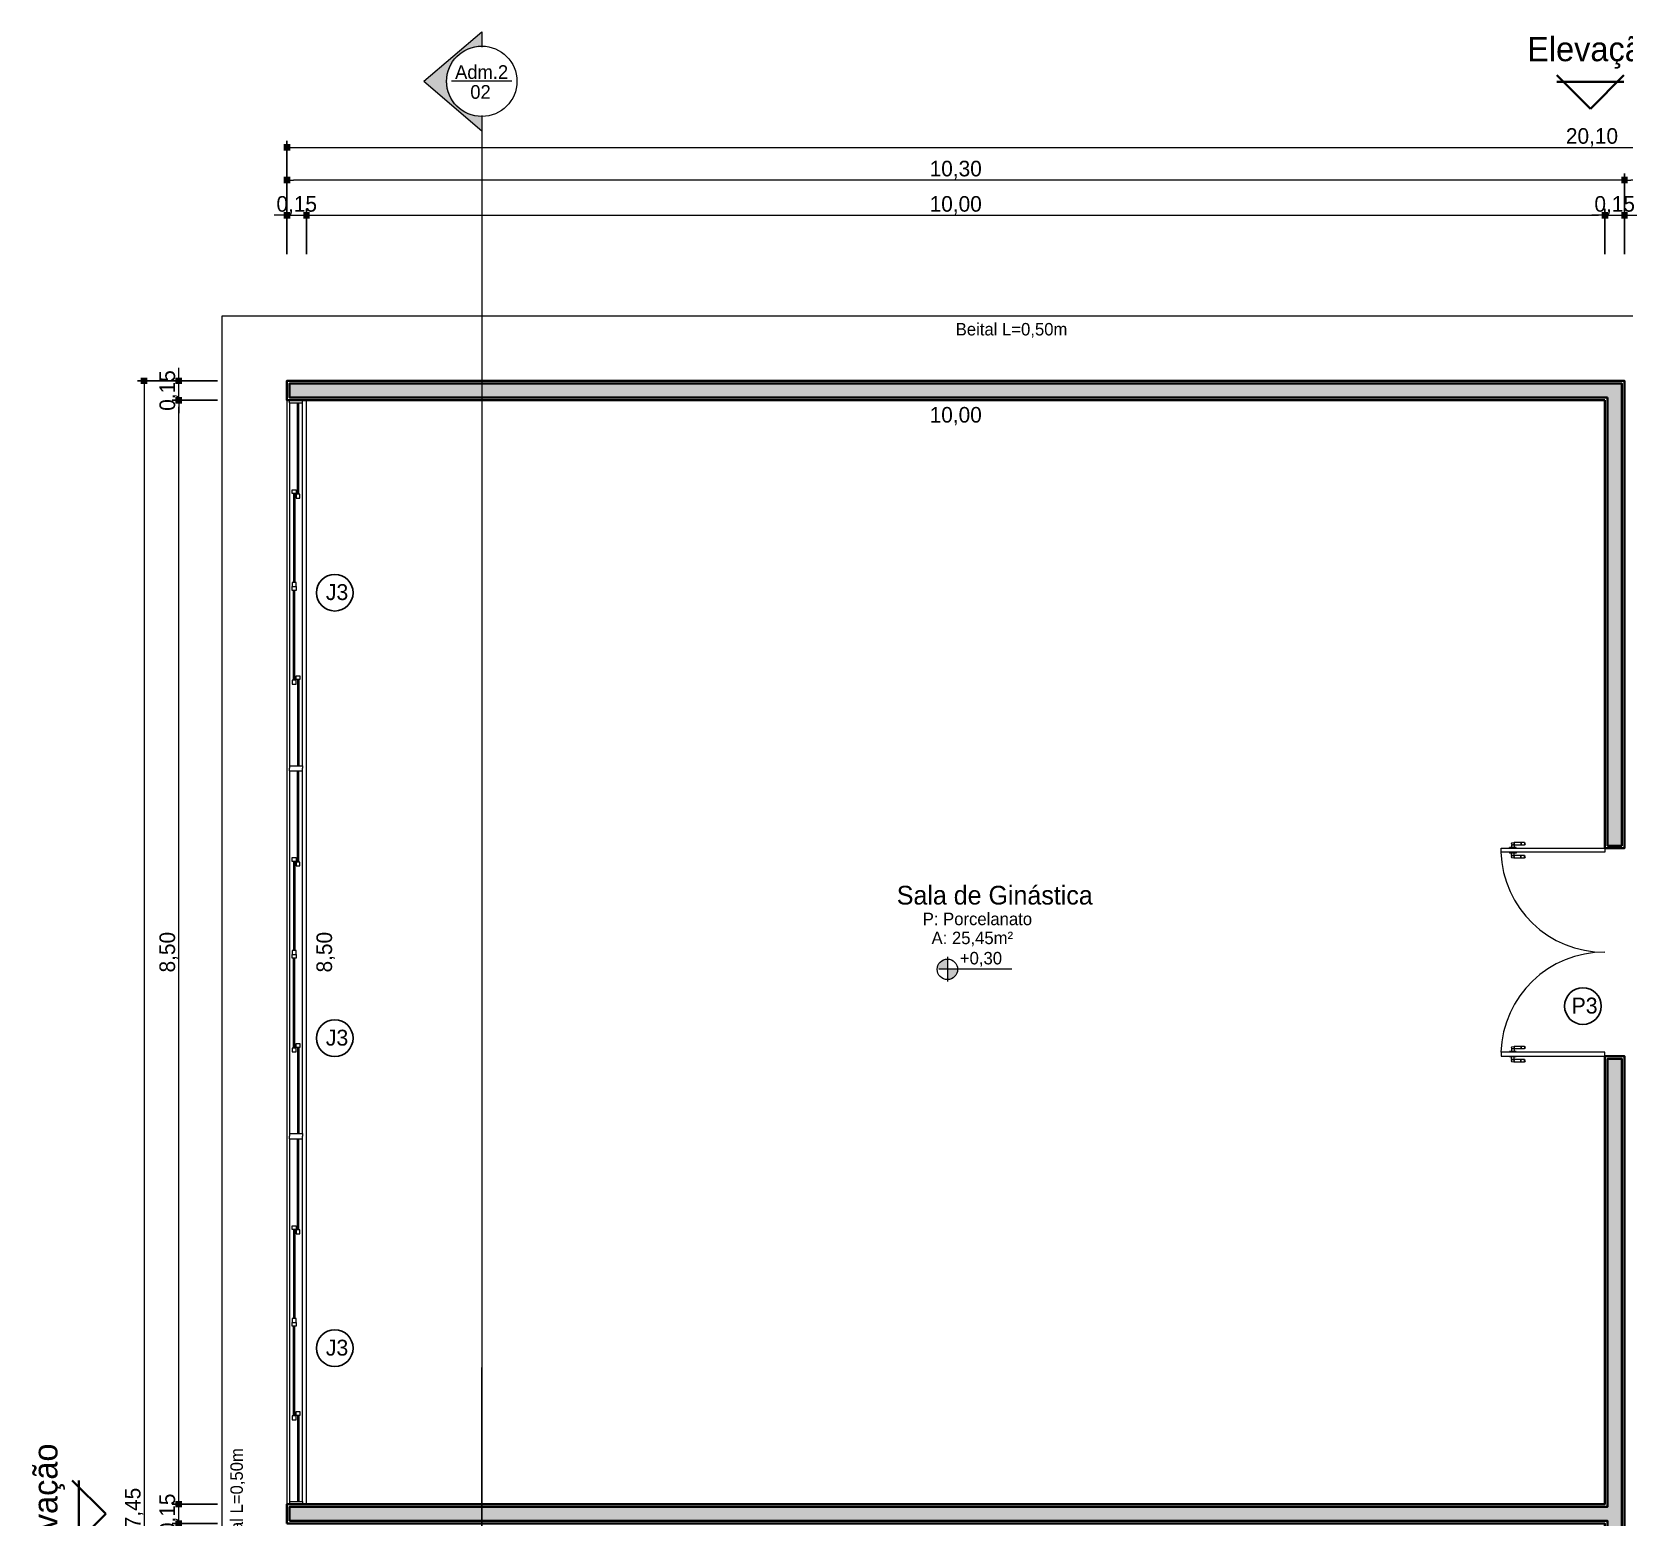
# Model space of a CAD drawing. Header units: millimetres. Extents: x 3006 to 6000, y 1661 to 3774.
# Drawn here: x 3654.76 to 3667.03, y 1813.9 to 1825.34 of the extents above; entities that cross this region are included whole.
import ezdxf

# ---------------------------------------------------------------- set-up
doc = ezdxf.new("R2010")
doc.units = ezdxf.units.MM
doc.header["$LTSCALE"] = 10
doc.linetypes.add('ACAD_ISO03W100', pattern=[30, 12, -18])
for name, color, linetype, lineweight in [('.10', 200, 'Continuous', 9), ('.10 ultra fina', 240, 'Continuous', 5), ('.15', 150, 'Continuous', 15), ('.20', 130, 'Continuous', 20), ('.40', 20, 'Continuous', 40), ('.40 Interno parede', 27, 'Continuous', 40), ('COTAS', 230, 'Continuous', 15), ('MARCAÇÕES', 230, 'Continuous', 15)]:
    doc.layers.add(name, color=color, linetype=linetype, lineweight=lineweight)
doc.layers.add('.20 hachura', color=185, linetype='Continuous')
doc.layers.add('Escrita', color=34, linetype='Continuous')
doc.styles.add('Texto Wilian', font='himalaya.ttf')
doc.dimstyles.new('Cota 1-75 Exter WMJ', dxfattribs={"dimtxt": 0.12, "dimasz": 0.05, "dimexe": 0.05, "dimexo": 0.1, "dimgap": 0.002, "dimtad": 1, "dimzin": 1, "dimtxsty": 'Texto Wilian', "dimblk": 'BOXFILLED', "dimcen": 2.5, "dimclrd": 230, "dimclre": 230, "dimclrt": 104, "dimazin": 0, "dimtfac": 1, "dimtix": 1, "dimtmove": 0, "dimatfit": 3, "dimfxl": 0.3, "dimfxlon": 1, "dimlwd": 20, "dimarcsym": 1})
doc.dimstyles.new('Cota 1-75 Interna WMJ', dxfattribs={"dimtxt": 0.12, "dimasz": 0.01, "dimexe": 1.25, "dimexo": 0.625, "dimgap": 0.05, "dimtad": 1, "dimzin": 1, "dimtxsty": 'Texto Wilian', "dimcen": 0, "dimse1": 1, "dimse2": 1, "dimsd1": 1, "dimsd2": 1, "dimclrd": 106, "dimclrt": 104, "dimazin": 0, "dimtfac": 1, "dimtix": 1, "dimtmove": 0, "dimatfit": 3, "dimfxl": 1, "dimlwd": 35, "dimarcsym": 2})

# ---------------------------------------------------------------- blocks, each defined once
blk = doc.blocks.new('_BoxFilled')
at = {"color": 0, "linetype": 'ByBlock', "lineweight": -2}
blk.add_line((-0.5, 0), (-1, 0), dxfattribs=at)
at = {"color": 0, "linetype": 'ByBlock'}
blk.add_solid([(-0.5, 0.5), (0.5, 0.5), (-0.5, -0.5), (0.5, -0.5)], dxfattribs=at)
blk = doc.blocks.new('*D88')
at = {"layer": 'COTAS', "color": 230, "linetype": 'Continuous', "lineweight": 20, "transparency": 16777216}
for p, q in [((3655.895, 1814.055), (3655.895, 1814.105)), ((3655.895, 1813.855), (3655.895, 1814.005)), ((3655.895, 1813.805), (3655.895, 1813.755))]:
    blk.add_line(p, q, dxfattribs=at)
at = {"layer": 'COTAS', "color": 230, "lineweight": -2, "transparency": 16777216}
for p, q in [((3656.195, 1814.005), (3655.845, 1814.005)), ((3656.195, 1813.855), (3655.845, 1813.855))]:
    blk.add_line(p, q, dxfattribs=at)
at = {"layer": 'Defpoints', "color": 0, "transparency": 16777216}
for p in [(3655.895, 1814.005), (3656.47, 1814.005), (3656.47, 1813.855)]:
    blk.add_point(p, dxfattribs=at)
at = {"layer": 'COTAS', "color": 230, "lineweight": 20, "transparency": 16777216, "xscale": 0.05, "yscale": 0.05, "zscale": 0.05}
for p, rotation in [((3655.895, 1814.005), 270), ((3655.895, 1813.855), 90)]:
    blk.add_blockref('_BoxFilled', p, dxfattribs=dict(at, rotation=rotation))
at = {"layer": 'COTAS', "color": 104, "transparency": 16777216, "insert": (3655.818, 1813.93), "char_height": 0.12, "attachment_point": 5, "rotation": 90, "style": 'Texto Wilian'}
blk.add_mtext('0,15', dxfattribs=at)
blk = doc.blocks.new('*D89')
at = {"layer": 'COTAS', "color": 230, "lineweight": -2, "transparency": 16777216}
for p, q in [((3656.195, 1822.505), (3655.845, 1822.505)), ((3656.195, 1814.005), (3655.845, 1814.005))]:
    blk.add_line(p, q, dxfattribs=at)
at = {"layer": 'COTAS', "color": 230, "linetype": 'Continuous', "lineweight": 20, "transparency": 16777216}
blk.add_line((3655.895, 1814.055), (3655.895, 1822.455), dxfattribs=at)
at = {"layer": 'Defpoints', "color": 0, "transparency": 16777216}
for p in [(3655.895, 1822.505), (3656.729, 1822.505), (3656.729, 1814.005)]:
    blk.add_point(p, dxfattribs=at)
at = {"layer": 'COTAS', "color": 230, "lineweight": 20, "transparency": 16777216, "xscale": 0.05, "yscale": 0.05, "zscale": 0.05}
for p, rotation in [((3655.895, 1822.505), 90), ((3655.895, 1814.005), 270)]:
    blk.add_blockref('_BoxFilled', p, dxfattribs=dict(at, rotation=rotation))
at = {"layer": 'COTAS', "color": 104, "transparency": 16777216, "insert": (3655.818, 1818.255), "char_height": 0.12, "attachment_point": 5, "rotation": 90, "style": 'Texto Wilian'}
blk.add_mtext('8,50', dxfattribs=at)
blk = doc.blocks.new('*D90')
at = {"layer": 'COTAS', "color": 230, "linetype": 'Continuous', "lineweight": 20, "transparency": 16777216}
for p, q in [((3655.895, 1822.705), (3655.895, 1822.755)), ((3655.895, 1822.505), (3655.895, 1822.655)), ((3655.895, 1822.455), (3655.895, 1822.405))]:
    blk.add_line(p, q, dxfattribs=at)
at = {"layer": 'COTAS', "color": 230, "lineweight": -2, "transparency": 16777216}
for p, q in [((3656.195, 1822.655), (3655.845, 1822.655)), ((3656.195, 1822.505), (3655.845, 1822.505))]:
    blk.add_line(p, q, dxfattribs=at)
at = {"layer": 'Defpoints', "color": 0, "transparency": 16777216}
for p in [(3655.895, 1822.655), (3656.47, 1822.655), (3656.47, 1822.505)]:
    blk.add_point(p, dxfattribs=at)
at = {"layer": 'COTAS', "color": 230, "lineweight": 20, "transparency": 16777216, "xscale": 0.05, "yscale": 0.05, "zscale": 0.05}
for p, rotation in [((3655.895, 1822.655), 270), ((3655.895, 1822.505), 90)]:
    blk.add_blockref('_BoxFilled', p, dxfattribs=dict(at, rotation=rotation))
at = {"layer": 'COTAS', "color": 104, "transparency": 16777216, "insert": (3655.818, 1822.58), "char_height": 0.12, "attachment_point": 5, "rotation": 90, "style": 'Texto Wilian'}
blk.add_mtext('0,15', dxfattribs=at)
blk = doc.blocks.new('*D83')
at = {"layer": 'COTAS', "color": 230, "lineweight": -2, "transparency": 16777216}
for p, q in [((3655.928, 1822.655), (3655.578, 1822.655)), ((3655.928, 1805.205), (3655.578, 1805.205))]:
    blk.add_line(p, q, dxfattribs=at)
at = {"layer": 'COTAS', "color": 230, "linetype": 'Continuous', "lineweight": 20, "transparency": 16777216}
blk.add_line((3655.628, 1822.605), (3655.628, 1805.255), dxfattribs=at)
at = {"layer": 'Defpoints', "color": 0, "transparency": 16777216}
for p in [(3656.47, 1822.655), (3655.628, 1805.205), (3656.47, 1805.205)]:
    blk.add_point(p, dxfattribs=at)
at = {"layer": 'COTAS', "color": 230, "lineweight": 20, "transparency": 16777216, "xscale": 0.05, "yscale": 0.05, "zscale": 0.05}
for p, rotation in [((3655.628, 1822.655), 90), ((3655.628, 1805.205), 270)]:
    blk.add_blockref('_BoxFilled', p, dxfattribs=dict(at, rotation=rotation))
at = {"layer": 'COTAS', "color": 104, "transparency": 16777216, "insert": (3655.552, 1813.93), "char_height": 0.12, "attachment_point": 5, "rotation": 90, "style": 'Texto Wilian'}
blk.add_mtext('17,45', dxfattribs=at)
blk = doc.blocks.new('*D110')
at = {"layer": 'COTAS', "color": 230, "lineweight": -2, "transparency": 16777216}
for p, q in [((3656.729, 1823.629), (3656.729, 1823.979)), ((3656.879, 1823.629), (3656.879, 1823.979))]:
    blk.add_line(p, q, dxfattribs=at)
at = {"layer": 'COTAS', "color": 230, "linetype": 'Continuous', "lineweight": 20, "transparency": 16777216}
for p, q in [((3656.679, 1823.929), (3656.629, 1823.929)), ((3656.729, 1823.929), (3656.879, 1823.929)), ((3656.929, 1823.929), (3656.979, 1823.929))]:
    blk.add_line(p, q, dxfattribs=at)
at = {"layer": 'Defpoints', "color": 0, "transparency": 16777216}
for p in [(3656.879, 1823.929), (3656.729, 1823.266), (3656.879, 1823.266)]:
    blk.add_point(p, dxfattribs=at)
at = {"layer": 'COTAS', "color": 230, "lineweight": 20, "transparency": 16777216, "xscale": 0.05, "yscale": 0.05, "zscale": 0.05}
blk.add_blockref('_BoxFilled', (3656.729, 1823.929), dxfattribs=at)
at = {"layer": 'COTAS', "color": 230, "lineweight": 20, "transparency": 16777216, "xscale": 0.05, "yscale": 0.05, "zscale": 0.05, "rotation": 180}
blk.add_blockref('_BoxFilled', (3656.879, 1823.929), dxfattribs=at)
at = {"layer": 'COTAS', "color": 104, "transparency": 16777216, "insert": (3656.804, 1824.006), "char_height": 0.12, "attachment_point": 5, "style": 'Texto Wilian'}
blk.add_mtext('0,15', dxfattribs=at)
blk = doc.blocks.new('*D111')
at = {"layer": 'COTAS', "color": 230, "lineweight": -2, "transparency": 16777216}
for p, q in [((3656.879, 1823.629), (3656.879, 1823.979)), ((3666.879, 1823.629), (3666.879, 1823.979))]:
    blk.add_line(p, q, dxfattribs=at)
at = {"layer": 'COTAS', "color": 230, "linetype": 'Continuous', "lineweight": 20, "transparency": 16777216}
blk.add_line((3656.929, 1823.929), (3666.829, 1823.929), dxfattribs=at)
at = {"layer": 'Defpoints', "color": 0, "transparency": 16777216}
for p in [(3666.879, 1823.929), (3656.879, 1823.266), (3666.879, 1823.266)]:
    blk.add_point(p, dxfattribs=at)
at = {"layer": 'COTAS', "color": 230, "lineweight": 20, "transparency": 16777216, "xscale": 0.05, "yscale": 0.05, "zscale": 0.05, "rotation": 180}
blk.add_blockref('_BoxFilled', (3656.879, 1823.929), dxfattribs=at)
at = {"layer": 'COTAS', "color": 230, "lineweight": 20, "transparency": 16777216, "xscale": 0.05, "yscale": 0.05, "zscale": 0.05}
blk.add_blockref('_BoxFilled', (3666.879, 1823.929), dxfattribs=at)
at = {"layer": 'COTAS', "color": 104, "transparency": 16777216, "insert": (3661.879, 1824.006), "char_height": 0.12, "attachment_point": 5, "style": 'Texto Wilian'}
blk.add_mtext('10,00', dxfattribs=at)
blk = doc.blocks.new('*D112')
at = {"layer": 'COTAS', "color": 230, "lineweight": -2, "transparency": 16777216}
for p, q in [((3666.879, 1823.629), (3666.879, 1823.979)), ((3667.029, 1823.629), (3667.029, 1823.979))]:
    blk.add_line(p, q, dxfattribs=at)
at = {"layer": 'COTAS', "color": 230, "linetype": 'Continuous', "lineweight": 20, "transparency": 16777216}
for p, q in [((3666.829, 1823.929), (3666.779, 1823.929)), ((3666.879, 1823.929), (3667.029, 1823.929)), ((3667.079, 1823.929), (3667.129, 1823.929))]:
    blk.add_line(p, q, dxfattribs=at)
at = {"layer": 'Defpoints', "color": 0, "transparency": 16777216}
for p in [(3667.029, 1823.929), (3666.879, 1823.266), (3667.029, 1823.296)]:
    blk.add_point(p, dxfattribs=at)
at = {"layer": 'COTAS', "color": 230, "lineweight": 20, "transparency": 16777216, "xscale": 0.05, "yscale": 0.05, "zscale": 0.05}
blk.add_blockref('_BoxFilled', (3666.879, 1823.929), dxfattribs=at)
at = {"layer": 'COTAS', "color": 230, "lineweight": 20, "transparency": 16777216, "xscale": 0.05, "yscale": 0.05, "zscale": 0.05, "rotation": 180}
blk.add_blockref('_BoxFilled', (3667.029, 1823.929), dxfattribs=at)
at = {"layer": 'COTAS', "color": 104, "transparency": 16777216, "insert": (3666.954, 1824.006), "char_height": 0.12, "attachment_point": 5, "style": 'Texto Wilian'}
blk.add_mtext('0,15', dxfattribs=at)
blk = doc.blocks.new('*D113')
at = {"layer": 'COTAS', "color": 230, "lineweight": -2, "transparency": 16777216}
for p, q in [((3667.029, 1823.629), (3667.029, 1823.979)), ((3670.029, 1823.629), (3670.029, 1823.979))]:
    blk.add_line(p, q, dxfattribs=at)
at = {"layer": 'COTAS', "color": 230, "linetype": 'Continuous', "lineweight": 20, "transparency": 16777216}
blk.add_line((3667.079, 1823.929), (3669.979, 1823.929), dxfattribs=at)
at = {"layer": 'Defpoints', "color": 0, "transparency": 16777216}
for p in [(3670.029, 1823.929), (3667.029, 1823.296), (3670.029, 1823.296)]:
    blk.add_point(p, dxfattribs=at)
at = {"layer": 'COTAS', "color": 230, "lineweight": 20, "transparency": 16777216, "xscale": 0.05, "yscale": 0.05, "zscale": 0.05, "rotation": 180}
blk.add_blockref('_BoxFilled', (3667.029, 1823.929), dxfattribs=at)
at = {"layer": 'COTAS', "color": 230, "lineweight": 20, "transparency": 16777216, "xscale": 0.05, "yscale": 0.05, "zscale": 0.05}
blk.add_blockref('_BoxFilled', (3670.029, 1823.929), dxfattribs=at)
at = {"layer": 'COTAS', "color": 104, "transparency": 16777216, "insert": (3668.529, 1824.006), "char_height": 0.12, "attachment_point": 5, "style": 'Texto Wilian'}
blk.add_mtext('3,00', dxfattribs=at)
blk = doc.blocks.new('*D118')
at = {"layer": 'COTAS', "color": 230, "lineweight": -2, "transparency": 16777216}
for p, q in [((3667.029, 1823.901), (3667.029, 1824.251)), ((3670.029, 1823.901), (3670.029, 1824.251))]:
    blk.add_line(p, q, dxfattribs=at)
at = {"layer": 'COTAS', "color": 230, "linetype": 'Continuous', "lineweight": 20, "transparency": 16777216}
blk.add_line((3669.979, 1824.201), (3667.079, 1824.201), dxfattribs=at)
at = {"layer": 'Defpoints', "color": 0, "transparency": 16777216}
for p in [(3667.029, 1824.201), (3667.029, 1823.763), (3670.029, 1823.763)]:
    blk.add_point(p, dxfattribs=at)
at = {"layer": 'COTAS', "color": 230, "lineweight": 20, "transparency": 16777216, "xscale": 0.05, "yscale": 0.05, "zscale": 0.05, "rotation": 180}
blk.add_blockref('_BoxFilled', (3667.029, 1824.201), dxfattribs=at)
at = {"layer": 'COTAS', "color": 230, "lineweight": 20, "transparency": 16777216, "xscale": 0.05, "yscale": 0.05, "zscale": 0.05}
blk.add_blockref('_BoxFilled', (3670.029, 1824.201), dxfattribs=at)
at = {"layer": 'COTAS', "color": 104, "transparency": 16777216, "insert": (3668.529, 1824.278), "char_height": 0.12, "attachment_point": 5, "style": 'Texto Wilian'}
blk.add_mtext('3,00', dxfattribs=at)
blk = doc.blocks.new('*D119')
at = {"layer": 'COTAS', "color": 230, "lineweight": -2, "transparency": 16777216}
for p, q in [((3656.729, 1823.901), (3656.729, 1824.251)), ((3667.029, 1823.901), (3667.029, 1824.251))]:
    blk.add_line(p, q, dxfattribs=at)
at = {"layer": 'COTAS', "color": 230, "linetype": 'Continuous', "lineweight": 20, "transparency": 16777216}
blk.add_line((3666.979, 1824.201), (3656.779, 1824.201), dxfattribs=at)
at = {"layer": 'Defpoints', "color": 0, "transparency": 16777216}
for p in [(3656.729, 1824.201), (3656.729, 1823.763), (3667.029, 1823.763)]:
    blk.add_point(p, dxfattribs=at)
at = {"layer": 'COTAS', "color": 230, "lineweight": 20, "transparency": 16777216, "xscale": 0.05, "yscale": 0.05, "zscale": 0.05, "rotation": 180}
blk.add_blockref('_BoxFilled', (3656.729, 1824.201), dxfattribs=at)
at = {"layer": 'COTAS', "color": 230, "lineweight": 20, "transparency": 16777216, "xscale": 0.05, "yscale": 0.05, "zscale": 0.05}
blk.add_blockref('_BoxFilled', (3667.029, 1824.201), dxfattribs=at)
at = {"layer": 'COTAS', "color": 104, "transparency": 16777216, "insert": (3661.879, 1824.278), "char_height": 0.12, "attachment_point": 5, "style": 'Texto Wilian'}
blk.add_mtext('10,30', dxfattribs=at)
blk = doc.blocks.new('*D86')
at = {"layer": 'COTAS', "color": 230, "lineweight": -2, "transparency": 16777216}
for p, q in [((3656.729, 1824.152), (3656.729, 1824.502)), ((3676.829, 1824.152), (3676.829, 1824.502))]:
    blk.add_line(p, q, dxfattribs=at)
at = {"layer": 'COTAS', "color": 230, "linetype": 'Continuous', "lineweight": 20, "transparency": 16777216}
blk.add_line((3656.779, 1824.452), (3676.779, 1824.452), dxfattribs=at)
at = {"layer": 'Defpoints', "color": 0, "transparency": 16777216}
for p in [(3676.829, 1824.452), (3656.729, 1823.763), (3676.829, 1823.763)]:
    blk.add_point(p, dxfattribs=at)
at = {"layer": 'COTAS', "color": 230, "lineweight": 20, "transparency": 16777216, "xscale": 0.05, "yscale": 0.05, "zscale": 0.05, "rotation": 180}
blk.add_blockref('_BoxFilled', (3656.729, 1824.452), dxfattribs=at)
at = {"layer": 'COTAS', "color": 230, "lineweight": 20, "transparency": 16777216, "xscale": 0.05, "yscale": 0.05, "zscale": 0.05}
blk.add_blockref('_BoxFilled', (3676.829, 1824.452), dxfattribs=at)
at = {"layer": 'COTAS', "color": 104, "transparency": 16777216, "insert": (3666.779, 1824.529), "char_height": 0.12, "attachment_point": 5, "style": 'Texto Wilian'}
blk.add_mtext('20,10', dxfattribs=at)
blk = doc.blocks.new('*D125')
at = {"layer": 'Defpoints', "color": 0, "transparency": 16777216}
for p in [(3656.879, 1822.505), (3666.879, 1822.505), (3666.879, 1822.257)]:
    blk.add_point(p, dxfattribs=at)
at = {"layer": 'COTAS', "color": 104, "transparency": 16777216, "insert": (3661.879, 1822.382), "char_height": 0.12, "attachment_point": 5, "style": 'Texto Wilian'}
blk.add_mtext('10,00', dxfattribs=at)
blk = doc.blocks.new('*D126')
at = {"layer": 'Defpoints', "color": 0, "transparency": 16777216}
for p in [(3666.879, 1822.505), (3657.152, 1814.005), (3666.879, 1814.005)]:
    blk.add_point(p, dxfattribs=at)
at = {"layer": 'COTAS', "color": 104, "transparency": 16777216, "insert": (3657.027, 1818.255), "char_height": 0.12, "attachment_point": 5, "rotation": 90, "style": 'Texto Wilian'}
blk.add_mtext('8,50', dxfattribs=at)

msp = doc.modelspace()

# ---------------------------------------------------------------- hatches: boundary and pattern name
at = {"layer": '.10', "lineweight": 9}
h = msp.add_hatch(color=200, dxfattribs=at)
h.dxf.hatch_style = 1
h.paths.add_polyline_path([(3658.229, 1824.697), (3658.229, 1824.58), (3657.782, 1824.961), (3658.229, 1825.342), (3658.229, 1825.225, 1)])
at = {"layer": '.20 hachura'}
h = msp.add_hatch(color=185, dxfattribs=at)
h.dxf.hatch_style = 1
h.paths.add_polyline_path([(3667.009, 1817.435), (3666.899, 1817.435), (3666.899, 1813.985), (3656.749, 1813.985), (3656.749, 1813.875), (3666.899, 1813.875), (3666.899, 1810.425), (3667.009, 1810.425)])
h.paths.add_polyline_path([(3670.159, 1818.81), (3670.049, 1818.81), (3670.049, 1814.95), (3670.259, 1814.95), (3670.259, 1815.06), (3670.159, 1815.06), (3670.159, 1816.625), (3676.679, 1816.625), (3676.809, 1816.625), (3676.809, 1816.735), (3676.679, 1816.735), (3670.159, 1816.735)])
h.paths.add_polyline_path([(3670.159, 1822.525), (3676.679, 1822.525), (3676.809, 1822.525), (3676.809, 1822.635), (3670.049, 1822.635), (3670.049, 1820.45), (3670.159, 1820.45)])
h.paths.add_polyline_path([(3667.009, 1822.635), (3656.749, 1822.635), (3656.749, 1822.525), (3666.899, 1822.525), (3666.899, 1819.075), (3667.009, 1819.075)])
h.paths.add_polyline_path([(3673.609, 1815.06), (3671.099, 1815.06), (3671.099, 1814.95), (3671.649, 1814.95), (3671.759, 1814.95), (3673.499, 1814.95), (3673.499, 1812.91), (3671.759, 1812.91), (3671.649, 1812.91), (3671.099, 1812.91), (3671.099, 1812.8), (3673.609, 1812.8), (3673.609, 1813.875), (3676.679, 1813.875), (3676.809, 1813.875), (3676.809, 1813.985), (3676.679, 1813.985), (3673.609, 1813.985)])
h.paths.add_polyline_path([(3670.159, 1812.8), (3670.259, 1812.8), (3670.259, 1812.91), (3670.049, 1812.91), (3670.049, 1809.05), (3670.159, 1809.05), (3670.159, 1811.125), (3676.679, 1811.125), (3676.809, 1811.125), (3676.809, 1811.235), (3676.679, 1811.235), (3670.159, 1811.235)])
h.paths.add_polyline_path([(3667.009, 1808.785), (3666.899, 1808.785), (3666.899, 1805.335), (3656.749, 1805.335), (3656.749, 1805.225), (3667.009, 1805.225)])
at = {"layer": 'MARCAÇÕES'}
h = msp.add_hatch(color=256, dxfattribs=at)
h.paths.add_polyline_path([(3661.815, 1818.202, 0.414214), (3661.736, 1818.123), (3661.815, 1818.123)])
h.paths.add_polyline_path([(3661.893, 1818.123), (3661.815, 1818.123), (3661.815, 1818.045, 0.414214)])

# ---------------------------------------------------------------- linework, layer by layer
at = {"layer": '.10', "color": 200, "lineweight": 9}
for p, q in [((3657.782, 1824.961), (3658.229, 1825.342)), ((3658.229, 1825.342), (3658.229, 1825.225)), ((3657.782, 1824.961), (3658.229, 1824.58)), ((3658.46, 1824.961), (3657.997, 1824.961)), ((3658.229, 1824.697), (3658.229, 1824.58))]:
    msp.add_line(p, q, dxfattribs=at)
at = {"layer": '.10', "color": 200, "linetype": 'ACAD_ISO03W100', "lineweight": 9, "ltscale": 0.1}
for p, q in [((3658.229, 1803.058), (3658.229, 1824.58)), ((3658.229, 1824.58), (3658.229, 1803.058))]:
    msp.add_line(p, q, dxfattribs=at)
at = {"layer": '.10', "color": 200, "lineweight": 9}
msp.add_circle((3658.229, 1824.961), 0.271, dxfattribs=at)
at = {"layer": '.10 ultra fina', "color": 240, "lineweight": 5}
for p, q in [((3656.749, 1822.485), (3656.749, 1819.691)), ((3656.849, 1819.691), (3656.849, 1822.485)), ((3656.749, 1819.651), (3656.749, 1816.858)), ((3656.849, 1816.858), (3656.849, 1819.651)), ((3656.749, 1816.818), (3656.749, 1814.025)), ((3656.849, 1814.025), (3656.849, 1816.818))]:
    msp.add_line(p, q, dxfattribs=at)
at = {"layer": '.15', "color": 150, "lineweight": 15}
for p, q in [((3656.729, 1822.505), (3656.729, 1819.671)), ((3656.809, 1821.782), (3656.809, 1822.485)), ((3656.819, 1821.782), (3656.819, 1822.485)), ((3656.879, 1819.671), (3656.879, 1822.505)), ((3656.779, 1821.786), (3656.779, 1821.101)), ((3656.789, 1821.786), (3656.789, 1821.101)), ((3656.779, 1820.35), (3656.779, 1821.041)), ((3656.789, 1820.35), (3656.789, 1821.041)), ((3656.809, 1820.354), (3656.809, 1819.691)), ((3656.819, 1820.354), (3656.819, 1819.691)), ((3656.729, 1819.671), (3656.729, 1816.838)), ((3656.809, 1818.949), (3656.809, 1819.651)), ((3656.819, 1818.949), (3656.819, 1819.651)), ((3656.879, 1816.838), (3656.879, 1819.671)), ((3666.18, 1819.08), (3666.16, 1819.08)), ((3666.16, 1819.08), (3666.16, 1819.061)), ((3666.26, 1819.1), (3666.18, 1819.1)), ((3666.21, 1819.1), (3666.18, 1819.1)), ((3666.18, 1819.1), (3666.18, 1819.08)), ((3666.26, 1819.08), (3666.18, 1819.08)), ((3666.21, 1819.08), (3666.18, 1819.08)), ((3666.18, 1819.08), (3666.18, 1819.061)), ((3666.23, 1819.1), (3666.23, 1819.08)), ((3666.235, 1819.1), (3666.235, 1819.08)), ((3666.26, 1819.1), (3666.26, 1819.08)), ((3656.779, 1818.953), (3656.779, 1818.268)), ((3656.789, 1818.953), (3656.789, 1818.268)), ((3666.195, 1819.061), (3666.145, 1819.061)), ((3666.145, 1819.055), (3666.145, 1819.061)), ((3666.145, 1819.025), (3666.145, 1819.018)), ((3666.195, 1819.018), (3666.145, 1819.018)), ((3666.16, 1818.999), (3666.16, 1819.018)), ((3666.18, 1818.999), (3666.16, 1818.999)), ((3666.18, 1818.999), (3666.18, 1819.018)), ((3666.26, 1818.999), (3666.18, 1818.999)), ((3666.21, 1818.999), (3666.18, 1818.999)), ((3666.18, 1818.979), (3666.18, 1818.999)), ((3666.26, 1818.979), (3666.18, 1818.979)), ((3666.21, 1818.979), (3666.18, 1818.979)), ((3666.195, 1819.055), (3666.195, 1819.061)), ((3666.195, 1819.025), (3666.195, 1819.018)), ((3666.23, 1818.979), (3666.23, 1818.999)), ((3666.235, 1818.979), (3666.235, 1818.999)), ((3666.26, 1818.979), (3666.26, 1818.999)), ((3656.779, 1817.517), (3656.779, 1818.208)), ((3656.789, 1817.517), (3656.789, 1818.208)), ((3656.809, 1817.521), (3656.809, 1816.858)), ((3656.819, 1817.521), (3656.819, 1816.858)), ((3666.145, 1817.485), (3666.145, 1817.491)), ((3666.195, 1817.491), (3666.145, 1817.491)), ((3666.16, 1817.51), (3666.16, 1817.491)), ((3666.18, 1817.51), (3666.16, 1817.51)), ((3666.26, 1817.53), (3666.18, 1817.53)), ((3666.21, 1817.53), (3666.18, 1817.53)), ((3666.18, 1817.53), (3666.18, 1817.51)), ((3666.26, 1817.51), (3666.18, 1817.51)), ((3666.18, 1817.51), (3666.18, 1817.491)), ((3666.21, 1817.51), (3666.18, 1817.51)), ((3666.195, 1817.485), (3666.195, 1817.491)), ((3666.23, 1817.53), (3666.23, 1817.51)), ((3666.235, 1817.53), (3666.235, 1817.51)), ((3666.26, 1817.53), (3666.26, 1817.51)), ((3666.145, 1817.455), (3666.145, 1817.448)), ((3666.195, 1817.448), (3666.145, 1817.448)), ((3666.16, 1817.429), (3666.16, 1817.448)), ((3666.18, 1817.429), (3666.16, 1817.429)), ((3666.18, 1817.429), (3666.18, 1817.448)), ((3666.26, 1817.429), (3666.18, 1817.429)), ((3666.21, 1817.429), (3666.18, 1817.429)), ((3666.18, 1817.409), (3666.18, 1817.429)), ((3666.26, 1817.409), (3666.18, 1817.409)), ((3666.21, 1817.409), (3666.18, 1817.409)), ((3666.195, 1817.455), (3666.195, 1817.448)), ((3666.23, 1817.409), (3666.23, 1817.429)), ((3666.235, 1817.409), (3666.235, 1817.429)), ((3666.26, 1817.409), (3666.26, 1817.429)), ((3656.729, 1816.838), (3656.729, 1814.005)), ((3656.809, 1816.116), (3656.809, 1816.818)), ((3656.819, 1816.116), (3656.819, 1816.818)), ((3656.879, 1814.005), (3656.879, 1816.838)), ((3656.779, 1816.119), (3656.779, 1815.434)), ((3656.789, 1816.119), (3656.789, 1815.434)), ((3656.779, 1814.684), (3656.779, 1815.374)), ((3656.789, 1814.684), (3656.789, 1815.374)), ((3656.809, 1814.687), (3656.809, 1814.025)), ((3656.819, 1814.687), (3656.819, 1814.025))]:
    msp.add_line(p, q, dxfattribs=at)
msp.add_lwpolyline([(3656.229, 1823.155), (3667.529, 1823.155), (3667.529, 1804.705), (3656.229, 1804.705)], close=True, dxfattribs=at)
for centre in [(3666.17, 1819.09), (3666.17, 1818.989), (3666.17, 1817.52), (3666.17, 1817.419)]:
    msp.add_circle(centre, 0.01, dxfattribs=at)
for centre, radius, start, end in [((3666.26, 1819.09), 0.00749, 270, 90), ((3666.873, 1819.05), 0.795, 181.7822, 270.4072), ((3666.26, 1818.989), 0.00749, 270, 90), ((3666.873, 1817.46), 0.795, 89.5928, 178.2178), ((3666.26, 1817.52), 0.00749, 270, 90), ((3666.26, 1817.419), 0.00749, 270, 90)]:
    msp.add_arc(centre, radius, start, end, dxfattribs=at)
at = {"layer": '.20', "color": 130, "lineweight": 20}
for p, q in [((3656.749, 1822.485), (3656.749, 1822.505)), ((3656.749, 1822.485), (3656.849, 1822.485)), ((3656.849, 1822.485), (3656.849, 1822.505)), ((3656.749, 1819.691), (3656.849, 1819.691)), ((3656.749, 1819.691), (3656.749, 1819.671)), ((3656.849, 1819.691), (3656.849, 1819.671)), ((3656.749, 1819.651), (3656.749, 1819.671)), ((3656.749, 1819.651), (3656.849, 1819.651)), ((3656.849, 1819.651), (3656.849, 1819.671)), ((3656.749, 1816.858), (3656.849, 1816.858)), ((3656.749, 1816.858), (3656.749, 1816.838)), ((3656.749, 1816.818), (3656.749, 1816.838)), ((3656.749, 1816.818), (3656.849, 1816.818)), ((3656.849, 1816.858), (3656.849, 1816.838)), ((3656.849, 1816.818), (3656.849, 1816.838)), ((3656.749, 1814.025), (3656.849, 1814.025)), ((3656.749, 1814.025), (3656.749, 1814.005)), ((3656.849, 1814.025), (3656.849, 1814.005))]:
    msp.add_line(p, q, dxfattribs=at)
for points in [[(3656.799, 1821.816), (3656.799, 1821.786), (3656.769, 1821.786), (3656.769, 1821.816)], [(3656.829, 1821.752), (3656.829, 1821.782), (3656.799, 1821.782), (3656.799, 1821.752)], [(3656.799, 1821.071), (3656.799, 1821.101), (3656.769, 1821.101), (3656.769, 1821.071)], [(3656.799, 1821.071), (3656.799, 1821.041), (3656.769, 1821.041), (3656.769, 1821.071)], [(3656.799, 1820.32), (3656.799, 1820.35), (3656.769, 1820.35), (3656.769, 1820.32)], [(3656.829, 1820.384), (3656.829, 1820.354), (3656.799, 1820.354), (3656.799, 1820.384)], [(3656.799, 1818.983), (3656.799, 1818.953), (3656.769, 1818.953), (3656.769, 1818.983)], [(3656.829, 1818.919), (3656.829, 1818.949), (3656.799, 1818.949), (3656.799, 1818.919)], [(3666.879, 1819.055), (3666.879, 1819.025), (3666.079, 1819.025), (3666.079, 1819.055)], [(3656.799, 1818.238), (3656.799, 1818.268), (3656.769, 1818.268), (3656.769, 1818.238)], [(3656.799, 1818.238), (3656.799, 1818.208), (3656.769, 1818.208), (3656.769, 1818.238)], [(3656.799, 1817.487), (3656.799, 1817.517), (3656.769, 1817.517), (3656.769, 1817.487)], [(3656.829, 1817.551), (3656.829, 1817.521), (3656.799, 1817.521), (3656.799, 1817.551)], [(3666.879, 1817.455), (3666.879, 1817.485), (3666.079, 1817.485), (3666.079, 1817.455)], [(3656.799, 1816.149), (3656.799, 1816.119), (3656.769, 1816.119), (3656.769, 1816.149)], [(3656.829, 1816.086), (3656.829, 1816.116), (3656.799, 1816.116), (3656.799, 1816.086)], [(3656.799, 1815.404), (3656.799, 1815.434), (3656.769, 1815.434), (3656.769, 1815.404)], [(3656.799, 1815.404), (3656.799, 1815.374), (3656.769, 1815.374), (3656.769, 1815.404)], [(3656.799, 1814.654), (3656.799, 1814.684), (3656.769, 1814.684), (3656.769, 1814.654)], [(3656.829, 1814.717), (3656.829, 1814.687), (3656.799, 1814.687), (3656.799, 1814.717)]]:
    msp.add_lwpolyline(points, close=True, dxfattribs=at)
at = {"layer": '.40', "ltscale": 10}
for p, q in [((3666.767, 1824.749), (3666.508, 1825.008)), ((3666.767, 1824.749), (3667.025, 1825.008)), ((3666.767, 1824.956), (3666.508, 1824.956)), ((3666.767, 1824.956), (3667.025, 1824.956)), ((3655.333, 1813.929), (3655.075, 1814.188)), ((3655.126, 1813.929), (3655.126, 1814.188)), ((3655.333, 1813.929), (3655.075, 1813.671)), ((3655.126, 1813.929), (3655.126, 1813.671))]:
    msp.add_line(p, q, dxfattribs=at)
at = {"layer": '.40', "color": 20, "lineweight": 40}
for points in [[(3666.879, 1822.505), (3666.879, 1819.055), (3667.029, 1819.055), (3667.029, 1822.655), (3656.729, 1822.655), (3656.729, 1822.505)], [(3656.729, 1813.855), (3666.879, 1813.855), (3666.879, 1810.405), (3667.029, 1810.405), (3667.029, 1817.455), (3666.879, 1817.455), (3666.879, 1814.005), (3656.729, 1814.005)]]:
    msp.add_lwpolyline(points, close=True, dxfattribs=at)
msp.add_lwpolyline([(3661.879, 1814.005), (3656.729, 1814.005)], dxfattribs=at)
at = {"layer": '.40 Interno parede', "color": 27}
for points in [[(3666.899, 1822.525), (3666.899, 1819.075), (3667.009, 1819.075), (3667.009, 1822.635), (3656.749, 1822.635), (3656.749, 1822.525)], [(3656.749, 1813.875), (3666.899, 1813.875), (3666.899, 1810.425), (3667.009, 1810.425), (3667.009, 1817.435), (3666.899, 1817.435), (3666.899, 1813.985), (3656.749, 1813.985)]]:
    msp.add_lwpolyline(points, close=True, dxfattribs=at)
at = {"layer": 'Escrita'}
for centre in [(3657.097, 1821.023), (3666.709, 1817.84), (3657.097, 1817.593), (3657.097, 1815.206)]:
    msp.add_circle(centre, 0.141, dxfattribs=at)
at = {"layer": 'MARCAÇÕES'}
for p, q in [((3661.815, 1818.218), (3661.815, 1818.029)), ((3662.312, 1818.124), (3661.75, 1818.124))]:
    msp.add_line(p, q, dxfattribs=at)
msp.add_circle((3661.815, 1818.123), 0.0788, dxfattribs=at)

# ---------------------------------------------------------------- texts
at = {"layer": 'Escrita', "style": 'Texto Wilian'}
for s, insert, char_height, width, attachment_point in [('{\\C34;Elevação}', (3666.28, 1825.303), 0.1872, 4.54985, 1), ('{\\C34;Adm.2}', (3658.432, 1825.085), 0.1057, 2.56913, 3), ('{\\C34;02}', (3658.298, 1824.932), 0.1057, 2.56913, 3), ('{\\C34;Beital L=0,50m}', (3661.879, 1823.1), 0.096, 3.49988, 1), ('{\\C34;J3}', (3657.028, 1821.089), 0.1223, 0.3489, 1), ('{\\C34;Sala de Ginástica }', (3661.425, 1818.766), 0.144, 3.49988, 1), ('{\\C34;P: Porcelanato  }', (3661.625, 1818.559), 0.096, 3.49988, 1), ('{\\C34;A: 25,45m²}', (3661.693, 1818.413), 0.096, 3.49988, 1), ('{\\C34;+0,30}', (3661.911, 1818.257), 0.096, 3.49988, 1), ('{\\C34;P3}', (3666.622, 1817.905), 0.1223, 0.3489, 1), ('{\\C34;J3}', (3657.028, 1817.658), 0.1223, 0.3489, 1), ('{\\C34;J3}', (3657.028, 1815.271), 0.1223, 0.3489, 1)]:
    msp.add_mtext(s, dxfattribs=dict(at, insert=insert, char_height=char_height, width=width, attachment_point=attachment_point))
at = {"layer": 'Escrita', "attachment_point": 1, "rotation": 90, "style": 'Texto Wilian'}
for s, insert, char_height, width in [('{\\C34;Elevação}', (3654.774, 1813.442), 0.1872, 4.54985), ('{\\C34;Beital L=0,50m}', (3656.293, 1813.576), 0.096, 3.49988)]:
    msp.add_mtext(s, dxfattribs=dict(at, insert=insert, char_height=char_height, width=width))

# ---------------------------------------------------------------- dimensions: what is measured, and where the dimension line sits
at = {"layer": 'COTAS'}
for base, p1, p2, dimstyle, picture, middle in [((3676.829, 1824.452), (3656.729, 1823.763), (3676.829, 1823.763), 'Cota 1-75 Exter WMJ', '*D86', (3666.779, 1824.529)), ((3656.879, 1823.929), (3656.729, 1823.266), (3656.879, 1823.266), 'Cota 1-75 Exter WMJ', '*D110', (3656.804, 1824.006)), ((3666.879, 1822.257), (3656.879, 1822.505), (3666.879, 1822.505), 'Cota 1-75 Interna WMJ', '*D125', (3661.879, 1822.382))]:
    dim = msp.add_linear_dim(base=base, p1=p1, p2=p2, dimstyle=dimstyle, dxfattribs=at)
    dim.commit()
    dim.dimension.update_dxf_attribs({"geometry": picture, "text_midpoint": middle})
for base, p1, p2, picture, middle in [((3656.729, 1824.201), (3667.029, 1823.763), (3656.729, 1823.763), '*D119', (3661.879, 1824.278)), ((3667.029, 1824.201), (3670.029, 1823.763), (3667.029, 1823.763), '*D118', (3668.529, 1824.278)), ((3666.879, 1823.929), (3656.879, 1823.266), (3666.879, 1823.266), '*D111', (3661.879, 1824.006)), ((3667.029, 1823.929), (3666.879, 1823.266), (3667.029, 1823.296), '*D112', (3666.954, 1824.006)), ((3670.029, 1823.929), (3667.029, 1823.296), (3670.029, 1823.296), '*D113', (3668.529, 1824.006))]:
    dim = msp.add_linear_dim(base=base, p1=p1, p2=p2, dimstyle='Cota 1-75 Exter WMJ', override={"dimtmove": 1}, dxfattribs=at)
    dim.commit()
    dim.dimension.update_dxf_attribs({"geometry": picture, "text_midpoint": middle})
for base, p1, p2, picture, middle in [((3655.895, 1822.655), (3656.47, 1822.505), (3656.47, 1822.655), '*D90', (3655.818, 1822.58)), ((3655.895, 1822.505), (3656.729, 1814.005), (3656.729, 1822.505), '*D89', (3655.818, 1818.255)), ((3655.895, 1814.005), (3656.47, 1813.855), (3656.47, 1814.005), '*D88', (3655.818, 1813.93))]:
    dim = msp.add_linear_dim(base=base, p1=p1, p2=p2, angle=90, dimstyle='Cota 1-75 Exter WMJ', override={"dimtmove": 1}, dxfattribs=at)
    dim.commit()
    dim.dimension.update_dxf_attribs({"geometry": picture, "text_midpoint": middle})
for base, p1, p2, dimstyle, picture, middle in [((3655.628, 1805.205), (3656.47, 1822.655), (3656.47, 1805.205), 'Cota 1-75 Exter WMJ', '*D83', (3655.552, 1813.93)), ((3657.152, 1814.005), (3666.879, 1822.505), (3666.879, 1814.005), 'Cota 1-75 Interna WMJ', '*D126', (3657.027, 1818.255))]:
    dim = msp.add_linear_dim(base=base, p1=p1, p2=p2, angle=90, dimstyle=dimstyle, dxfattribs=at)
    dim.commit()
    dim.dimension.update_dxf_attribs({"geometry": picture, "text_midpoint": middle})

doc.saveas('drawing.dxf')
